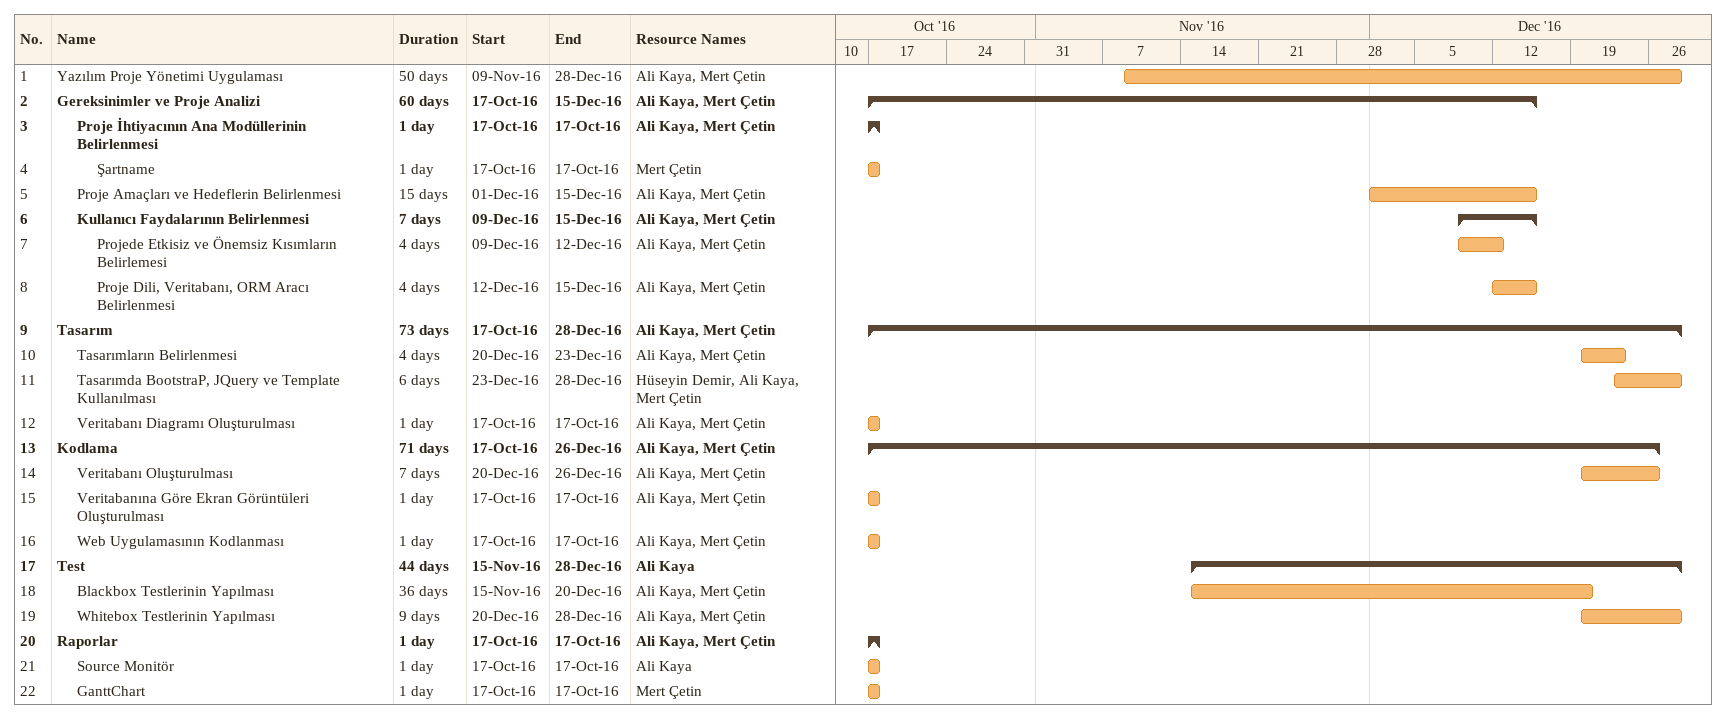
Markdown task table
| ID | Level | Task | Duration | Start | Finish | Resources |
|---|---|---|---|---|---|---|
| 1 | 1 | Yazılım Proje Yönetimi Uygulaması | 50d | 2016-11-09 | 2016-12-28 | Ali Kaya, Mert Çetin |
| 2 | 1 | **Gereksinimler ve Proje Analizi** | 60d | 2016-10-17 | 2016-12-15 | Ali Kaya, Mert Çetin |
| 3 | 2 | **Proje İhtiyacının Ana Modüllerinin Belirlenmesi** | 1d | 2016-10-17 | 2016-10-17 | Ali Kaya, Mert Çetin |
| 4 | 3 | Şartname | 1d | 2016-10-17 | 2016-10-17 | Mert Çetin |
| 5 | 2 | Proje Amaçları ve Hedeflerin Belirlenmesi | 15d | 2016-12-01 | 2016-12-15 | Ali Kaya, Mert Çetin |
| 6 | 2 | **Kullanıcı Faydalarının Belirlenmesi** | 7d | 2016-12-09 | 2016-12-15 | Ali Kaya, Mert Çetin |
| 7 | 3 | Projede Etkisiz ve Önemsiz Kısımların Belirlemesi | 4d | 2016-12-09 | 2016-12-12 | Ali Kaya, Mert Çetin |
| 8 | 3 | Proje Dili, Veritabanı, ORM Aracı Belirlenmesi | 4d | 2016-12-12 | 2016-12-15 | Ali Kaya, Mert Çetin |
| 9 | 1 | **Tasarım** | 73d | 2016-10-17 | 2016-12-28 | Ali Kaya, Mert Çetin |
| 10 | 2 | Tasarımların Belirlenmesi | 4d | 2016-12-20 | 2016-12-23 | Ali Kaya, Mert Çetin |
| 11 | 2 | Tasarımda BootstraP, JQuery ve Template Kullanılması | 6d | 2016-12-23 | 2016-12-28 | Hüseyin Demir, Ali Kaya, Mert Çetin |
| 12 | 2 | Veritabanı Diagramı Oluşturulması | 1d | 2016-10-17 | 2016-10-17 | Ali Kaya, Mert Çetin |
| 13 | 1 | **Kodlama** | 71d | 2016-10-17 | 2016-12-26 | Ali Kaya, Mert Çetin |
| 14 | 2 | Veritabanı Oluşturulması | 7d | 2016-12-20 | 2016-12-26 | Ali Kaya, Mert Çetin |
| 15 | 2 | Veritabanına Göre Ekran Görüntüleri Oluşturulması | 1d | 2016-10-17 | 2016-10-17 | Ali Kaya, Mert Çetin |
| 16 | 2 | Web Uygulamasının Kodlanması | 1d | 2016-10-17 | 2016-10-17 | Ali Kaya, Mert Çetin |
| 17 | 1 | **Test** | 44d | 2016-11-15 | 2016-12-28 | Ali Kaya |
| 18 | 2 | Blackbox Testlerinin Yapılması | 36d | 2016-11-15 | 2016-12-20 | Ali Kaya, Mert Çetin |
| 19 | 2 | Whitebox Testlerinin Yapılması | 9d | 2016-12-20 | 2016-12-28 | Ali Kaya, Mert Çetin |
| 20 | 1 | **Raporlar** | 1d | 2016-10-17 | 2016-10-17 | Ali Kaya, Mert Çetin |
| 21 | 2 | Source Monitör | 1d | 2016-10-17 | 2016-10-17 | Ali Kaya |
| 22 | 2 | GanttChart | 1d | 2016-10-17 | 2016-10-17 | Mert Çetin |
